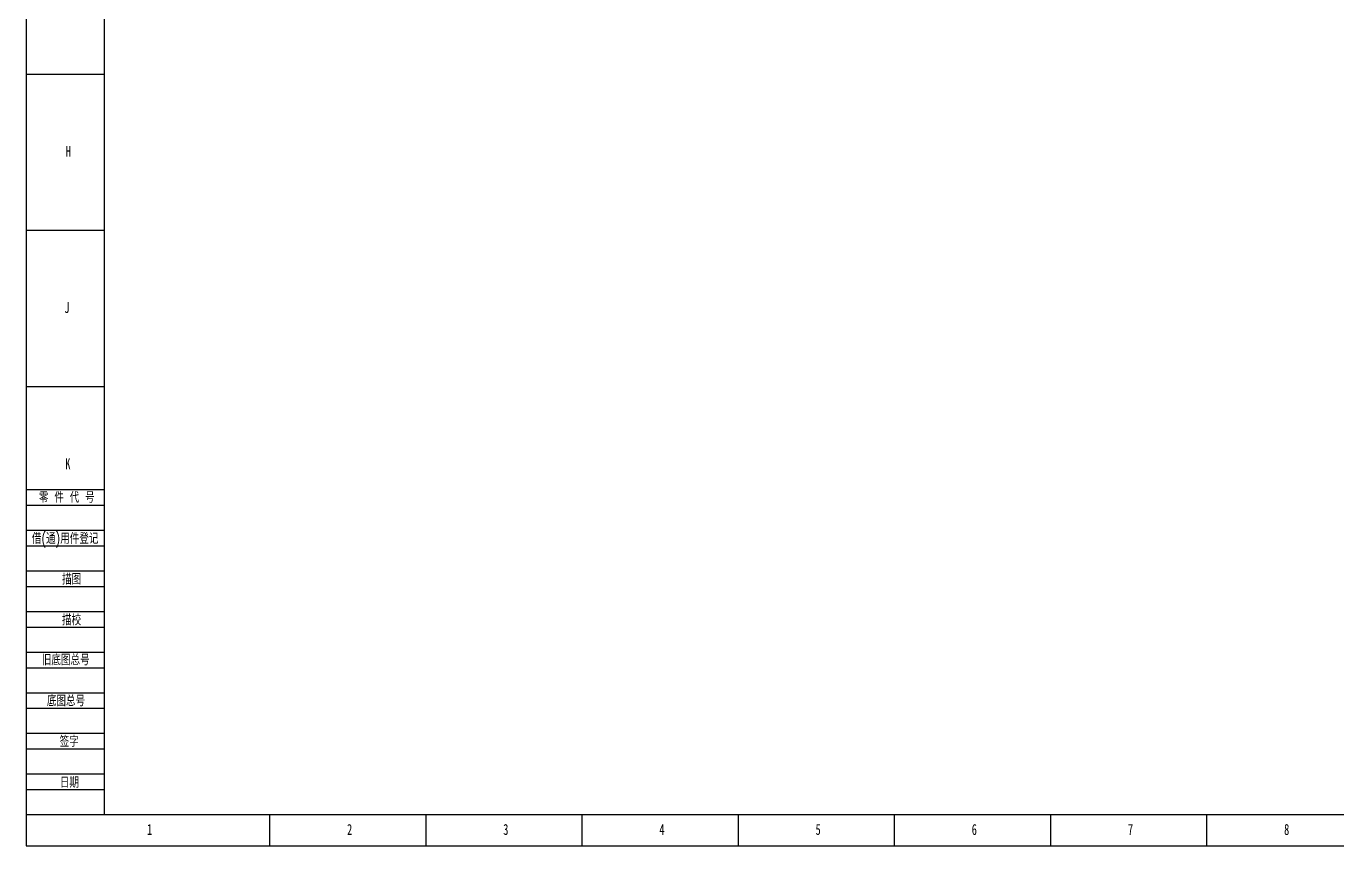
# Model space of a CAD drawing. Header units: millimetres. Extents: x 0 to 841, y 0 to 2287.
# Drawn here: x 0 to 419.6, y 0 to 262.3 of the extents above; entities that cross this region are included whole.
import ezdxf

# ---------------------------------------------------------------- set-up
doc = ezdxf.new("R2010")
doc.units = ezdxf.units.MM
doc.layers.add('10', color=7, linetype='Continuous')
doc.layers.add('5', color=7, linetype='Continuous')
doc.styles.add('SLDTEXTSTYLE0', font='TXT', dxfattribs={"width": 0.7, "bigfont": 'bigfont'})
doc.styles.add('SLDTEXTSTYLE2', font='TXT', dxfattribs={"width": 0.614286, "bigfont": 'bigfont'})
doc.styles.add('SLDTEXTSTYLE4', font='TXT', dxfattribs={"width": 0.7})

msp = doc.modelspace()

# ---------------------------------------------------------------- linework, layer by layer
at = {"layer": '5', "color": 7}
for p, q in [((0, 594), (0, 0)), ((0, 114), (25, 114)), ((0, 109), (25, 109)), ((0, 101), (25, 101)), ((0, 96), (25, 96)), ((0, 88), (25, 88)), ((0, 83), (25, 83)), ((0, 75), (25, 75)), ((0, 70), (25, 70)), ((0, 62), (25, 62)), ((0, 57), (25, 57)), ((0, 49), (25, 49)), ((0, 44), (25, 44)), ((0, 36), (25, 36)), ((0, 31), (25, 31)), ((0, 23), (25, 23)), ((0, 18), (25, 18)), ((0, 0), (841, 0))]:
    msp.add_line(p, q, dxfattribs=at)
at = {"layer": '5', "color": 7, "lineweight": 25}
for p, q in [((25, 584), (25, 10)), ((0, 10), (831, 10))]:
    msp.add_line(p, q, dxfattribs=at)
at = {"layer": '5'}
for p, q in [((0, 247), (25, 247)), ((0, 197), (25, 197)), ((0, 147), (25, 147)), ((78, 0), (78, 10)), ((128, 0), (128, 10)), ((178, 0), (178, 10)), ((228, 0), (228, 10)), ((278, 0), (278, 10)), ((328, 0), (328, 10)), ((378, 0), (378, 10))]:
    msp.add_line(p, q, dxfattribs=at)

# ---------------------------------------------------------------- texts
at = {"layer": '10', "char_height": 3.5, "attachment_point": 2, "style": 'SLDTEXTSTYLE4'}
for s, insert in [('H', (13.48, 224.04)), ('J', (13.02, 174.04)), ('K', (13.32, 124.04)), ('1', (39.54, 6.98)), ('2', (103.54, 6.98)), ('3', (153.54, 6.98)), ('4', (203.54, 6.98)), ('5', (253.54, 6.98)), ('6', (303.55, 6.98)), ('7', (353.55, 6.98)), ('8', (403.55, 6.98))]:
    msp.add_mtext(s, dxfattribs=dict(at, insert=insert))
at = {"layer": '10', "color": 7, "char_height": 3.5}
for s, insert, attachment_point, style in [('零 件 代 号', (4.08, 113.29), 1, 'SLDTEXTSTYLE2'), ('借(通)用件登记', (1.82, 100.14), 1, 'SLDTEXTSTYLE0'), ('描图', (14.55, 87.09), 2, 'SLDTEXTSTYLE0'), ('描校', (14.52, 74.06), 2, 'SLDTEXTSTYLE0'), ('旧底图总号', (4.99, 61.27), 1, 'SLDTEXTSTYLE0'), ('底图总号', (6.61, 48.18), 1, 'SLDTEXTSTYLE0'), ('签字', (13.75, 35.16), 2, 'SLDTEXTSTYLE0'), ('日期', (13.83, 22.05), 2, 'SLDTEXTSTYLE0')]:
    msp.add_mtext(s, dxfattribs=dict(at, insert=insert, attachment_point=attachment_point, style=style))

doc.saveas('drawing.dxf')
